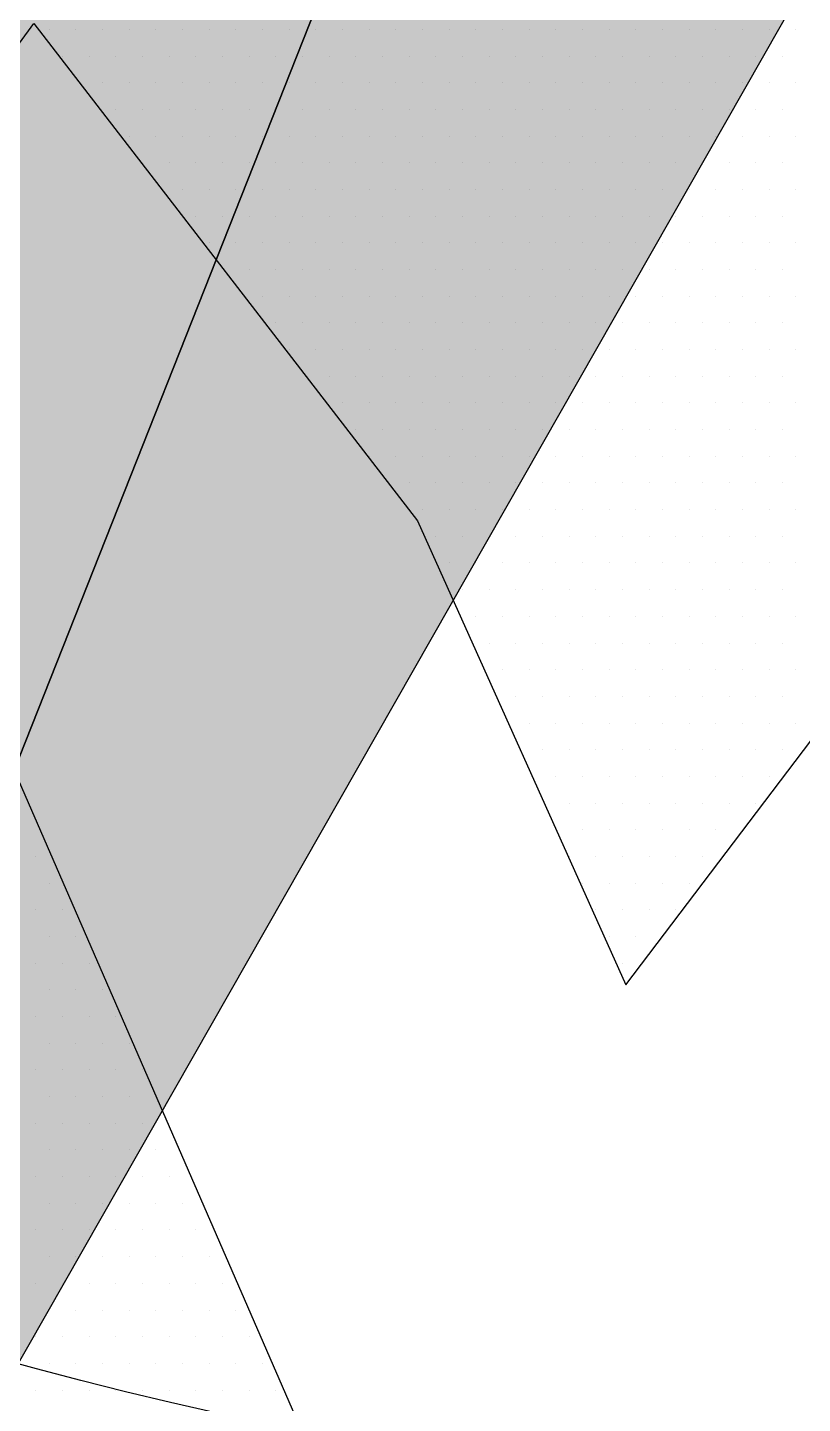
# Model space of a CAD drawing. Header units: metres. Extents: x 9606 to 9900, y 4805 to 4952.
# Drawn here: x 9831.876 to 9832.196, y 4844.726 to 4845.294 of the extents above; entities that cross this region are included whole.
import ezdxf

# ---------------------------------------------------------------- set-up
doc = ezdxf.new("R2010")
doc.units = ezdxf.units.M
doc.header["$LTSCALE"] = 2
doc.linetypes.add('CACHEX2', pattern=[0.75, 0.5, -0.25])
for name, color, linetype in [('CARTOUCHE', 7, 'Continuous'), ('LOGO', 4, 'Continuous'), ('rosace', 7, 'Continuous')]:
    doc.layers.add(name, color=color, linetype=linetype)

# ---------------------------------------------------------------- blocks, each defined once
blk = doc.blocks.new('A$C715108E3')
at = {"layer": 'LOGO', "color": 131}
for p, q in [((-11.801, -18.9276), (-11.801, -18.9276)), ((-11.7628, -18.9276), (-11.7628, -18.9276)), ((-11.6713, -18.9276), (-11.6713, -18.9276)), ((-11.5795, -18.9276), (-11.5795, -18.9276)), ((-11.4877, -18.9276), (-11.4877, -18.9276)), ((-11.3966, -18.9276), (-11.3966, -18.9276)), ((-11.3046, -18.9276), (-11.3046, -18.9276)), ((-11.2126, -18.9276), (-11.2126, -18.9276)), ((-11.1213, -18.9276), (-11.1213, -18.9276)), ((-11.0293, -18.9276), (-11.0293, -18.9276)), ((-10.9374, -18.9276), (-10.9374, -18.9276)), ((-10.846, -18.9276), (-10.846, -18.9276)), ((-10.754, -18.9276), (-10.754, -18.9276)), ((-10.6619, -18.9276), (-10.6619, -18.9276)), ((-10.5703, -18.9276), (-10.5703, -18.9276)), ((-10.479, -18.9276), (-10.479, -18.9276)), ((-10.3868, -18.9276), (-10.3868, -18.9276)), ((-10.295, -18.9276), (-10.295, -18.9276)), ((-10.2037, -18.9276), (-10.2037, -18.9276)), ((-10.1117, -18.9276), (-10.1117, -18.9276)), ((-10.0199, -18.9276), (-10.0199, -18.9276)), ((-9.9286, -18.9276), (-9.9286, -18.9276)), ((-9.8369, -18.9276), (-9.8369, -18.9276)), ((-9.7449, -18.9276), (-9.7449, -18.9276)), ((-9.6537, -18.9276), (-9.6537, -18.9276)), ((-9.5616, -18.9276), (-9.5616, -18.9276)), ((-9.4696, -18.9276), (-9.4696, -18.9276)), ((-9.3778, -18.9276), (-9.3778, -18.9276)), ((-9.2863, -18.9276), (-9.2863, -18.9276)), ((-9.1945, -18.9276), (-9.1945, -18.9276)), ((-11.7296, -19.0189), (-11.7296, -19.0189)), ((-11.7174, -19.0189), (-11.7174, -19.0189)), ((-11.6252, -19.0189), (-11.6252, -19.0189)), ((-11.5338, -19.0189), (-11.5338, -19.0189)), ((-11.442, -19.0189), (-11.442, -19.0189)), ((-11.3501, -19.0189), (-11.3501, -19.0189)), ((-11.2587, -19.0189), (-11.2587, -19.0189)), ((-11.1668, -19.0189), (-11.1668, -19.0189)), ((-11.0748, -19.0189), (-11.0748, -19.0189)), ((-10.9835, -19.0189), (-10.9835, -19.0189)), ((-10.8917, -19.0189), (-10.8917, -19.0189)), ((-10.7995, -19.0189), (-10.7995, -19.0189)), ((-10.7084, -19.0189), (-10.7084, -19.0189)), ((-10.6166, -19.0189), (-10.6166, -19.0189)), ((-10.5248, -19.0189), (-10.5248, -19.0189)), ((-10.4327, -19.0189), (-10.4327, -19.0189)), ((-10.3415, -19.0189), (-10.3415, -19.0189)), ((-10.2496, -19.0189), (-10.2496, -19.0189)), ((-10.1578, -19.0189), (-10.1578, -19.0189)), ((-10.0662, -19.0189), (-10.0662, -19.0189)), ((-9.9741, -19.0189), (-9.9741, -19.0189)), ((-9.8823, -19.0189), (-9.8823, -19.0189)), ((-9.7912, -19.0189), (-9.7912, -19.0189)), ((-9.699, -19.0189), (-9.699, -19.0189)), ((-9.6072, -19.0189), (-9.6072, -19.0189)), ((-9.5159, -19.0189), (-9.5159, -19.0189)), ((-9.4239, -19.0189), (-9.4239, -19.0189)), ((-9.3321, -19.0189), (-9.3321, -19.0189)), ((-9.2402, -19.0189), (-9.2402, -19.0189)), ((-11.659, -19.1101), (-11.659, -19.1101)), ((-11.5795, -19.1101), (-11.5795, -19.1101)), ((-11.4877, -19.1101), (-11.4877, -19.1101)), ((-11.3966, -19.1101), (-11.3966, -19.1101)), ((-11.3046, -19.1101), (-11.3046, -19.1101)), ((-11.2126, -19.1101), (-11.2126, -19.1101)), ((-11.1213, -19.1101), (-11.1213, -19.1101)), ((-11.0293, -19.1101), (-11.0293, -19.1101)), ((-10.9374, -19.1101), (-10.9374, -19.1101)), ((-10.846, -19.1101), (-10.846, -19.1101)), ((-10.754, -19.1101), (-10.754, -19.1101)), ((-10.6619, -19.1101), (-10.6619, -19.1101)), ((-10.5703, -19.1101), (-10.5703, -19.1101)), ((-10.479, -19.1101), (-10.479, -19.1101)), ((-10.3868, -19.1101), (-10.3868, -19.1101)), ((-10.295, -19.1101), (-10.295, -19.1101)), ((-10.2037, -19.1101), (-10.2037, -19.1101)), ((-10.1117, -19.1101), (-10.1117, -19.1101)), ((-10.0199, -19.1101), (-10.0199, -19.1101)), ((-9.9286, -19.1101), (-9.9286, -19.1101)), ((-9.8369, -19.1101), (-9.8369, -19.1101)), ((-9.7449, -19.1101), (-9.7449, -19.1101)), ((-9.6537, -19.1101), (-9.6537, -19.1101)), ((-9.5616, -19.1101), (-9.5616, -19.1101)), ((-9.4696, -19.1101), (-9.4696, -19.1101)), ((-9.3778, -19.1101), (-9.3778, -19.1101)), ((-9.2863, -19.1101), (-9.2863, -19.1101)), ((-9.1945, -19.1101), (-9.1945, -19.1101)), ((-11.5885, -19.2027), (-11.5885, -19.2027)), ((-11.5338, -19.2027), (-11.5338, -19.2027)), ((-11.442, -19.2027), (-11.442, -19.2027)), ((-11.3501, -19.2027), (-11.3501, -19.2027)), ((-11.2587, -19.2027), (-11.2587, -19.2027)), ((-11.1668, -19.2027), (-11.1668, -19.2027)), ((-11.0748, -19.2027), (-11.0748, -19.2027)), ((-10.9835, -19.2027), (-10.9835, -19.2027)), ((-10.8917, -19.2027), (-10.8917, -19.2027)), ((-10.7995, -19.2027), (-10.7995, -19.2027)), ((-10.7084, -19.2027), (-10.7084, -19.2027)), ((-10.6166, -19.2027), (-10.6166, -19.2027)), ((-10.5248, -19.2027), (-10.5248, -19.2027)), ((-10.4327, -19.2027), (-10.4327, -19.2027)), ((-10.3415, -19.2027), (-10.3415, -19.2027)), ((-10.2496, -19.2027), (-10.2496, -19.2027)), ((-10.1578, -19.2027), (-10.1578, -19.2027)), ((-10.0662, -19.2027), (-10.0662, -19.2027)), ((-9.9741, -19.2027), (-9.9741, -19.2027)), ((-9.8823, -19.2027), (-9.8823, -19.2027)), ((-9.7912, -19.2027), (-9.7912, -19.2027)), ((-9.699, -19.2027), (-9.699, -19.2027)), ((-9.6072, -19.2027), (-9.6072, -19.2027)), ((-9.5159, -19.2027), (-9.5159, -19.2027)), ((-9.4239, -19.2027), (-9.4239, -19.2027)), ((-9.3321, -19.2027), (-9.3321, -19.2027)), ((-9.2402, -19.2027), (-9.2402, -19.2027)), ((-11.5177, -19.294), (-11.5177, -19.294)), ((-11.4877, -19.294), (-11.4877, -19.294)), ((-11.3966, -19.294), (-11.3966, -19.294)), ((-11.3046, -19.294), (-11.3046, -19.294)), ((-11.2126, -19.294), (-11.2126, -19.294)), ((-11.1213, -19.294), (-11.1213, -19.294)), ((-11.0293, -19.294), (-11.0293, -19.294)), ((-10.9374, -19.294), (-10.9374, -19.294)), ((-10.846, -19.294), (-10.846, -19.294)), ((-10.754, -19.294), (-10.754, -19.294)), ((-10.6619, -19.294), (-10.6619, -19.294)), ((-10.5703, -19.294), (-10.5703, -19.294)), ((-10.479, -19.294), (-10.479, -19.294)), ((-10.3868, -19.294), (-10.3868, -19.294)), ((-10.295, -19.294), (-10.295, -19.294)), ((-10.2037, -19.294), (-10.2037, -19.294)), ((-10.1117, -19.294), (-10.1117, -19.294)), ((-10.0199, -19.294), (-10.0199, -19.294)), ((-9.9286, -19.294), (-9.9286, -19.294)), ((-9.8369, -19.294), (-9.8369, -19.294)), ((-9.7449, -19.294), (-9.7449, -19.294)), ((-9.6537, -19.294), (-9.6537, -19.294)), ((-9.5616, -19.294), (-9.5616, -19.294)), ((-9.4696, -19.294), (-9.4696, -19.294)), ((-9.3778, -19.294), (-9.3778, -19.294)), ((-9.2863, -19.294), (-9.2863, -19.294)), ((-9.1945, -19.294), (-9.1945, -19.294)), ((-11.4464, -19.3855), (-11.4464, -19.3855)), ((-11.442, -19.3855), (-11.442, -19.3855)), ((-11.3501, -19.3855), (-11.3501, -19.3855)), ((-11.2587, -19.3855), (-11.2587, -19.3855)), ((-11.1668, -19.3855), (-11.1668, -19.3855)), ((-11.0748, -19.3855), (-11.0748, -19.3855)), ((-10.9835, -19.3855), (-10.9835, -19.3855)), ((-10.8917, -19.3855), (-10.8917, -19.3855)), ((-10.7995, -19.3855), (-10.7995, -19.3855)), ((-10.7084, -19.3855), (-10.7084, -19.3855)), ((-10.6166, -19.3855), (-10.6166, -19.3855)), ((-10.5248, -19.3855), (-10.5248, -19.3855)), ((-10.4327, -19.3855), (-10.4327, -19.3855)), ((-10.3415, -19.3855), (-10.3415, -19.3855)), ((-10.2496, -19.3855), (-10.2496, -19.3855)), ((-10.1578, -19.3855), (-10.1578, -19.3855)), ((-10.0662, -19.3855), (-10.0662, -19.3855)), ((-9.9741, -19.3855), (-9.9741, -19.3855)), ((-9.8823, -19.3855), (-9.8823, -19.3855)), ((-9.7912, -19.3855), (-9.7912, -19.3855)), ((-9.699, -19.3855), (-9.699, -19.3855)), ((-9.6072, -19.3855), (-9.6072, -19.3855)), ((-9.5159, -19.3855), (-9.5159, -19.3855)), ((-9.4239, -19.3855), (-9.4239, -19.3855)), ((-9.3321, -19.3855), (-9.3321, -19.3855)), ((-9.2402, -19.3855), (-9.2402, -19.3855)), ((-11.3758, -19.4779), (-11.3758, -19.4779)), ((-11.3046, -19.4779), (-11.3046, -19.4779)), ((-11.2126, -19.4779), (-11.2126, -19.4779)), ((-11.1213, -19.4779), (-11.1213, -19.4779)), ((-11.0293, -19.4779), (-11.0293, -19.4779)), ((-10.9374, -19.4779), (-10.9374, -19.4779)), ((-10.846, -19.4779), (-10.846, -19.4779)), ((-10.754, -19.4779), (-10.754, -19.4779)), ((-10.6619, -19.4779), (-10.6619, -19.4779)), ((-10.5703, -19.4779), (-10.5703, -19.4779)), ((-10.479, -19.4779), (-10.479, -19.4779)), ((-10.3868, -19.4779), (-10.3868, -19.4779)), ((-10.295, -19.4779), (-10.295, -19.4779)), ((-10.2037, -19.4779), (-10.2037, -19.4779)), ((-10.1117, -19.4779), (-10.1117, -19.4779)), ((-10.0199, -19.4779), (-10.0199, -19.4779)), ((-9.9286, -19.4779), (-9.9286, -19.4779)), ((-9.8369, -19.4779), (-9.8369, -19.4779)), ((-9.7449, -19.4779), (-9.7449, -19.4779)), ((-9.6537, -19.4779), (-9.6537, -19.4779)), ((-9.5616, -19.4779), (-9.5616, -19.4779)), ((-9.4696, -19.4779), (-9.4696, -19.4779)), ((-9.3778, -19.4779), (-9.3778, -19.4779)), ((-9.2863, -19.4779), (-9.2863, -19.4779)), ((-9.1945, -19.4779), (-9.1945, -19.4779)), ((-11.305, -19.5693), (-11.305, -19.5693)), ((-11.2587, -19.5693), (-11.2587, -19.5693)), ((-11.1668, -19.5693), (-11.1668, -19.5693)), ((-11.0748, -19.5693), (-11.0748, -19.5693)), ((-10.9835, -19.5693), (-10.9835, -19.5693)), ((-10.8917, -19.5693), (-10.8917, -19.5693)), ((-10.7995, -19.5693), (-10.7995, -19.5693)), ((-10.7084, -19.5693), (-10.7084, -19.5693)), ((-10.6166, -19.5693), (-10.6166, -19.5693)), ((-10.5248, -19.5693), (-10.5248, -19.5693)), ((-10.4327, -19.5693), (-10.4327, -19.5693)), ((-10.3415, -19.5693), (-10.3415, -19.5693)), ((-10.2496, -19.5693), (-10.2496, -19.5693)), ((-10.1578, -19.5693), (-10.1578, -19.5693)), ((-10.0662, -19.5693), (-10.0662, -19.5693)), ((-9.9741, -19.5693), (-9.9741, -19.5693)), ((-9.8823, -19.5693), (-9.8823, -19.5693)), ((-9.7912, -19.5693), (-9.7912, -19.5693)), ((-9.699, -19.5693), (-9.699, -19.5693)), ((-9.6072, -19.5693), (-9.6072, -19.5693)), ((-9.5159, -19.5693), (-9.5159, -19.5693)), ((-9.4239, -19.5693), (-9.4239, -19.5693)), ((-9.3321, -19.5693), (-9.3321, -19.5693)), ((-9.2402, -19.5693), (-9.2402, -19.5693)), ((-11.2337, -19.6606), (-11.2337, -19.6606)), ((-11.2126, -19.6606), (-11.2126, -19.6606)), ((-11.1213, -19.6606), (-11.1213, -19.6606)), ((-11.0293, -19.6606), (-11.0293, -19.6606)), ((-10.9374, -19.6606), (-10.9374, -19.6606)), ((-10.846, -19.6606), (-10.846, -19.6606)), ((-10.754, -19.6606), (-10.754, -19.6606)), ((-10.6619, -19.6606), (-10.6619, -19.6606)), ((-10.5703, -19.6606), (-10.5703, -19.6606)), ((-10.479, -19.6606), (-10.479, -19.6606)), ((-10.3868, -19.6606), (-10.3868, -19.6606)), ((-10.295, -19.6606), (-10.295, -19.6606)), ((-10.2037, -19.6606), (-10.2037, -19.6606)), ((-10.1117, -19.6606), (-10.1117, -19.6606)), ((-10.0199, -19.6606), (-10.0199, -19.6606)), ((-9.9286, -19.6606), (-9.9286, -19.6606)), ((-9.8369, -19.6606), (-9.8369, -19.6606)), ((-9.7449, -19.6606), (-9.7449, -19.6606)), ((-9.6537, -19.6606), (-9.6537, -19.6606)), ((-9.5616, -19.6606), (-9.5616, -19.6606)), ((-9.4696, -19.6606), (-9.4696, -19.6606)), ((-9.3778, -19.6606), (-9.3778, -19.6606)), ((-9.2863, -19.6606), (-9.2863, -19.6606)), ((-9.1945, -19.6606), (-9.1945, -19.6606)), ((-11.1629, -19.753), (-11.1629, -19.753)), ((-11.0748, -19.753), (-11.0748, -19.753)), ((-10.9835, -19.753), (-10.9835, -19.753)), ((-10.8917, -19.753), (-10.8917, -19.753)), ((-10.7995, -19.753), (-10.7995, -19.753)), ((-10.7084, -19.753), (-10.7084, -19.753)), ((-10.6166, -19.753), (-10.6166, -19.753)), ((-10.5248, -19.753), (-10.5248, -19.753)), ((-10.4327, -19.753), (-10.4327, -19.753)), ((-10.3415, -19.753), (-10.3415, -19.753)), ((-10.2496, -19.753), (-10.2496, -19.753)), ((-10.1578, -19.753), (-10.1578, -19.753)), ((-10.0662, -19.753), (-10.0662, -19.753)), ((-9.9741, -19.753), (-9.9741, -19.753)), ((-9.8823, -19.753), (-9.8823, -19.753)), ((-9.7912, -19.753), (-9.7912, -19.753)), ((-9.699, -19.753), (-9.699, -19.753)), ((-9.6072, -19.753), (-9.6072, -19.753)), ((-9.5159, -19.753), (-9.5159, -19.753)), ((-9.4239, -19.753), (-9.4239, -19.753)), ((-9.3321, -19.753), (-9.3321, -19.753)), ((-9.2402, -19.753), (-9.2402, -19.753)), ((-11.0922, -19.8444), (-11.0922, -19.8444)), ((-11.0293, -19.8444), (-11.0293, -19.8444)), ((-10.9374, -19.8444), (-10.9374, -19.8444)), ((-10.846, -19.8444), (-10.846, -19.8444)), ((-10.754, -19.8444), (-10.754, -19.8444)), ((-10.6619, -19.8444), (-10.6619, -19.8444)), ((-10.5703, -19.8444), (-10.5703, -19.8444)), ((-10.479, -19.8444), (-10.479, -19.8444)), ((-10.3868, -19.8444), (-10.3868, -19.8444)), ((-10.295, -19.8444), (-10.295, -19.8444)), ((-10.2037, -19.8444), (-10.2037, -19.8444)), ((-10.1117, -19.8444), (-10.1117, -19.8444)), ((-10.0199, -19.8444), (-10.0199, -19.8444)), ((-9.9286, -19.8444), (-9.9286, -19.8444)), ((-9.8369, -19.8444), (-9.8369, -19.8444)), ((-9.7449, -19.8444), (-9.7449, -19.8444)), ((-9.6537, -19.8444), (-9.6537, -19.8444)), ((-9.5616, -19.8444), (-9.5616, -19.8444)), ((-9.4696, -19.8444), (-9.4696, -19.8444)), ((-9.3778, -19.8444), (-9.3778, -19.8444)), ((-9.2863, -19.8444), (-9.2863, -19.8444)), ((-9.1945, -19.8444), (-9.1945, -19.8444)), ((-11.021, -19.9357), (-11.021, -19.9357)), ((-10.9835, -19.9357), (-10.9835, -19.9357)), ((-10.8917, -19.9357), (-10.8917, -19.9357)), ((-10.7995, -19.9357), (-10.7995, -19.9357)), ((-10.7084, -19.9357), (-10.7084, -19.9357)), ((-10.6166, -19.9357), (-10.6166, -19.9357)), ((-10.5248, -19.9357), (-10.5248, -19.9357)), ((-10.4327, -19.9357), (-10.4327, -19.9357)), ((-10.3415, -19.9357), (-10.3415, -19.9357)), ((-10.2496, -19.9357), (-10.2496, -19.9357)), ((-10.1578, -19.9357), (-10.1578, -19.9357)), ((-10.0662, -19.9357), (-10.0662, -19.9357)), ((-9.9741, -19.9357), (-9.9741, -19.9357)), ((-9.8823, -19.9357), (-9.8823, -19.9357)), ((-9.7912, -19.9357), (-9.7912, -19.9357)), ((-9.699, -19.9357), (-9.699, -19.9357)), ((-9.6072, -19.9357), (-9.6072, -19.9357)), ((-9.5159, -19.9357), (-9.5159, -19.9357)), ((-9.4239, -19.9357), (-9.4239, -19.9357)), ((-9.3321, -19.9357), (-9.3321, -19.9357)), ((-9.2402, -19.9357), (-9.2402, -19.9357)), ((-10.9502, -20.0281), (-10.9502, -20.0281)), ((-10.9374, -20.0281), (-10.9374, -20.0281)), ((-10.846, -20.0281), (-10.846, -20.0281)), ((-10.754, -20.0281), (-10.754, -20.0281)), ((-10.6619, -20.0281), (-10.6619, -20.0281)), ((-10.5703, -20.0281), (-10.5703, -20.0281)), ((-10.479, -20.0281), (-10.479, -20.0281)), ((-10.3868, -20.0281), (-10.3868, -20.0281)), ((-10.295, -20.0281), (-10.295, -20.0281)), ((-10.2037, -20.0281), (-10.2037, -20.0281)), ((-10.1117, -20.0281), (-10.1117, -20.0281)), ((-10.0199, -20.0281), (-10.0199, -20.0281)), ((-9.9286, -20.0281), (-9.9286, -20.0281)), ((-9.8369, -20.0281), (-9.8369, -20.0281)), ((-9.7449, -20.0281), (-9.7449, -20.0281)), ((-9.6537, -20.0281), (-9.6537, -20.0281)), ((-9.5616, -20.0281), (-9.5616, -20.0281)), ((-9.4696, -20.0281), (-9.4696, -20.0281)), ((-9.3778, -20.0281), (-9.3778, -20.0281)), ((-9.2863, -20.0281), (-9.2863, -20.0281)), ((-9.1945, -20.0281), (-9.1945, -20.0281)), ((-10.8797, -20.1196), (-10.8797, -20.1196)), ((-10.7995, -20.1196), (-10.7995, -20.1196)), ((-10.7084, -20.1196), (-10.7084, -20.1196)), ((-10.6166, -20.1196), (-10.6166, -20.1196)), ((-10.5248, -20.1196), (-10.5248, -20.1196)), ((-10.4327, -20.1196), (-10.4327, -20.1196)), ((-10.3415, -20.1196), (-10.3415, -20.1196)), ((-10.2496, -20.1196), (-10.2496, -20.1196)), ((-10.1578, -20.1196), (-10.1578, -20.1196)), ((-10.0662, -20.1196), (-10.0662, -20.1196)), ((-9.9741, -20.1196), (-9.9741, -20.1196)), ((-9.8823, -20.1196), (-9.8823, -20.1196)), ((-9.7912, -20.1196), (-9.7912, -20.1196)), ((-9.699, -20.1196), (-9.699, -20.1196)), ((-9.6072, -20.1196), (-9.6072, -20.1196)), ((-9.5159, -20.1196), (-9.5159, -20.1196)), ((-9.4239, -20.1196), (-9.4239, -20.1196)), ((-9.3321, -20.1196), (-9.3321, -20.1196)), ((-9.2402, -20.1196), (-9.2402, -20.1196)), ((-10.8091, -20.211), (-10.8091, -20.211)), ((-10.754, -20.211), (-10.754, -20.211)), ((-10.6619, -20.211), (-10.6619, -20.211)), ((-10.5703, -20.211), (-10.5703, -20.211)), ((-10.479, -20.211), (-10.479, -20.211)), ((-10.3868, -20.211), (-10.3868, -20.211)), ((-10.295, -20.211), (-10.295, -20.211)), ((-10.2037, -20.211), (-10.2037, -20.211)), ((-10.1117, -20.211), (-10.1117, -20.211)), ((-10.0199, -20.211), (-10.0199, -20.211)), ((-9.9286, -20.211), (-9.9286, -20.211)), ((-9.8369, -20.211), (-9.8369, -20.211)), ((-9.7449, -20.211), (-9.7449, -20.211)), ((-9.6537, -20.211), (-9.6537, -20.211)), ((-9.5616, -20.211), (-9.5616, -20.211)), ((-9.4696, -20.211), (-9.4696, -20.211)), ((-9.3778, -20.211), (-9.3778, -20.211)), ((-9.2863, -20.211), (-9.2863, -20.211)), ((-9.1945, -20.211), (-9.1945, -20.211)), ((-10.7378, -20.3034), (-10.7378, -20.3034)), ((-10.7084, -20.3034), (-10.7084, -20.3034)), ((-10.6166, -20.3034), (-10.6166, -20.3034)), ((-10.5248, -20.3034), (-10.5248, -20.3034)), ((-10.4327, -20.3034), (-10.4327, -20.3034)), ((-10.3415, -20.3034), (-10.3415, -20.3034)), ((-10.2496, -20.3034), (-10.2496, -20.3034)), ((-10.1578, -20.3034), (-10.1578, -20.3034)), ((-10.0662, -20.3034), (-10.0662, -20.3034)), ((-9.9741, -20.3034), (-9.9741, -20.3034)), ((-9.8823, -20.3034), (-9.8823, -20.3034)), ((-9.7912, -20.3034), (-9.7912, -20.3034)), ((-9.699, -20.3034), (-9.699, -20.3034)), ((-9.6072, -20.3034), (-9.6072, -20.3034)), ((-9.5159, -20.3034), (-9.5159, -20.3034)), ((-9.4239, -20.3034), (-9.4239, -20.3034)), ((-9.3321, -20.3034), (-9.3321, -20.3034)), ((-9.2402, -20.3034), (-9.2402, -20.3034)), ((-10.667, -20.3947), (-10.667, -20.3947)), ((-10.6619, -20.3947), (-10.6619, -20.3947)), ((-10.5703, -20.3947), (-10.5703, -20.3947)), ((-10.479, -20.3947), (-10.479, -20.3947)), ((-10.3868, -20.3947), (-10.3868, -20.3947)), ((-10.295, -20.3947), (-10.295, -20.3947)), ((-10.2037, -20.3947), (-10.2037, -20.3947)), ((-10.1117, -20.3947), (-10.1117, -20.3947)), ((-10.0199, -20.3947), (-10.0199, -20.3947)), ((-9.9286, -20.3947), (-9.9286, -20.3947)), ((-9.8369, -20.3947), (-9.8369, -20.3947)), ((-9.7449, -20.3947), (-9.7449, -20.3947)), ((-9.6537, -20.3947), (-9.6537, -20.3947)), ((-9.5616, -20.3947), (-9.5616, -20.3947)), ((-9.4696, -20.3947), (-9.4696, -20.3947)), ((-9.3778, -20.3947), (-9.3778, -20.3947)), ((-9.2863, -20.3947), (-9.2863, -20.3947)), ((-9.1945, -20.3947), (-9.1945, -20.3947)), ((-10.5963, -20.4859), (-10.5963, -20.4859)), ((-10.5248, -20.4859), (-10.5248, -20.4859)), ((-10.4327, -20.4859), (-10.4327, -20.4859)), ((-10.3415, -20.4859), (-10.3415, -20.4859)), ((-10.2496, -20.4859), (-10.2496, -20.4859)), ((-10.1578, -20.4859), (-10.1578, -20.4859)), ((-10.0662, -20.4859), (-10.0662, -20.4859)), ((-9.9741, -20.4859), (-9.9741, -20.4859)), ((-9.8823, -20.4859), (-9.8823, -20.4859)), ((-9.7912, -20.4859), (-9.7912, -20.4859)), ((-9.699, -20.4859), (-9.699, -20.4859)), ((-9.6072, -20.4859), (-9.6072, -20.4859)), ((-9.5159, -20.4859), (-9.5159, -20.4859)), ((-9.4239, -20.4859), (-9.4239, -20.4859)), ((-9.3321, -20.4859), (-9.3321, -20.4859)), ((-9.2402, -20.4859), (-9.2402, -20.4859)), ((-10.5251, -20.5785), (-10.5251, -20.5785)), ((-10.479, -20.5785), (-10.479, -20.5785)), ((-10.3868, -20.5785), (-10.3868, -20.5785)), ((-10.295, -20.5785), (-10.295, -20.5785)), ((-10.2037, -20.5785), (-10.2037, -20.5785)), ((-10.1117, -20.5785), (-10.1117, -20.5785)), ((-10.0199, -20.5785), (-10.0199, -20.5785)), ((-9.9286, -20.5785), (-9.9286, -20.5785)), ((-9.8369, -20.5785), (-9.8369, -20.5785)), ((-9.7449, -20.5785), (-9.7449, -20.5785)), ((-9.6537, -20.5785), (-9.6537, -20.5785)), ((-9.5616, -20.5785), (-9.5616, -20.5785)), ((-9.4696, -20.5785), (-9.4696, -20.5785)), ((-9.3778, -20.5785), (-9.3778, -20.5785)), ((-9.2863, -20.5785), (-9.2863, -20.5785)), ((-9.1945, -20.5785), (-9.1945, -20.5785)), ((-10.4719, -20.6698), (-10.4719, -20.6698)), ((-10.4327, -20.6698), (-10.4327, -20.6698)), ((-10.3415, -20.6698), (-10.3415, -20.6698)), ((-10.2496, -20.6698), (-10.2496, -20.6698)), ((-10.1578, -20.6698), (-10.1578, -20.6698)), ((-10.0662, -20.6698), (-10.0662, -20.6698)), ((-9.9741, -20.6698), (-9.9741, -20.6698)), ((-9.8823, -20.6698), (-9.8823, -20.6698)), ((-9.7912, -20.6698), (-9.7912, -20.6698)), ((-9.699, -20.6698), (-9.699, -20.6698)), ((-9.6072, -20.6698), (-9.6072, -20.6698)), ((-9.5159, -20.6698), (-9.5159, -20.6698)), ((-9.4239, -20.6698), (-9.4239, -20.6698)), ((-9.3321, -20.6698), (-9.3321, -20.6698)), ((-9.2402, -20.6698), (-9.2402, -20.6698)), ((-10.4303, -20.7613), (-10.4303, -20.7613)), ((-10.3868, -20.7613), (-10.3868, -20.7613)), ((-10.295, -20.7613), (-10.295, -20.7613)), ((-10.2037, -20.7613), (-10.2037, -20.7613)), ((-10.1117, -20.7613), (-10.1117, -20.7613)), ((-10.0199, -20.7613), (-10.0199, -20.7613)), ((-9.9286, -20.7613), (-9.9286, -20.7613)), ((-9.8369, -20.7613), (-9.8369, -20.7613)), ((-9.7449, -20.7613), (-9.7449, -20.7613)), ((-9.6537, -20.7613), (-9.6537, -20.7613)), ((-9.5616, -20.7613), (-9.5616, -20.7613)), ((-9.4696, -20.7613), (-9.4696, -20.7613)), ((-9.3778, -20.7613), (-9.3778, -20.7613)), ((-9.2863, -20.7613), (-9.2863, -20.7613)), ((-9.1945, -20.7613), (-9.1945, -20.7613)), ((-10.3891, -20.8538), (-10.3891, -20.8538)), ((-10.3415, -20.8538), (-10.3415, -20.8538)), ((-10.2496, -20.8538), (-10.2496, -20.8538)), ((-10.1578, -20.8538), (-10.1578, -20.8538)), ((-10.0662, -20.8538), (-10.0662, -20.8538)), ((-9.9741, -20.8538), (-9.9741, -20.8538)), ((-9.8823, -20.8538), (-9.8823, -20.8538)), ((-9.7912, -20.8538), (-9.7912, -20.8538)), ((-9.699, -20.8538), (-9.699, -20.8538)), ((-9.6072, -20.8538), (-9.6072, -20.8538)), ((-9.5159, -20.8538), (-9.5159, -20.8538)), ((-9.4239, -20.8538), (-9.4239, -20.8538)), ((-9.3321, -20.8538), (-9.3321, -20.8538)), ((-9.2402, -20.8538), (-9.2402, -20.8538)), ((-10.3486, -20.9451), (-10.3486, -20.9451)), ((-10.295, -20.9451), (-10.295, -20.9451)), ((-10.2037, -20.9451), (-10.2037, -20.9451)), ((-10.1117, -20.9451), (-10.1117, -20.9451)), ((-10.0199, -20.9451), (-10.0199, -20.9451)), ((-9.9286, -20.9451), (-9.9286, -20.9451)), ((-9.8369, -20.9451), (-9.8369, -20.9451)), ((-9.7449, -20.9451), (-9.7449, -20.9451)), ((-9.6537, -20.9451), (-9.6537, -20.9451)), ((-9.5616, -20.9451), (-9.5616, -20.9451)), ((-9.4696, -20.9451), (-9.4696, -20.9451)), ((-9.3778, -20.9451), (-9.3778, -20.9451)), ((-9.2863, -20.9451), (-9.2863, -20.9451)), ((-9.1945, -20.9451), (-9.1945, -20.9451)), ((-10.307, -21.0375), (-10.307, -21.0375)), ((-10.2496, -21.0375), (-10.2496, -21.0375)), ((-10.1578, -21.0375), (-10.1578, -21.0375)), ((-10.0662, -21.0375), (-10.0662, -21.0375)), ((-9.9741, -21.0375), (-9.9741, -21.0375)), ((-9.8823, -21.0375), (-9.8823, -21.0375)), ((-9.7912, -21.0375), (-9.7912, -21.0375)), ((-9.699, -21.0375), (-9.699, -21.0375)), ((-9.6072, -21.0375), (-9.6072, -21.0375)), ((-9.5159, -21.0375), (-9.5159, -21.0375)), ((-9.4239, -21.0375), (-9.4239, -21.0375)), ((-9.3321, -21.0375), (-9.3321, -21.0375)), ((-9.2402, -21.0375), (-9.2402, -21.0375)), ((-10.2657, -21.1288), (-10.2657, -21.1288)), ((-10.2037, -21.1288), (-10.2037, -21.1288)), ((-10.1117, -21.1288), (-10.1117, -21.1288)), ((-10.0199, -21.1288), (-10.0199, -21.1288)), ((-9.9286, -21.1288), (-9.9286, -21.1288)), ((-9.8369, -21.1288), (-9.8369, -21.1288)), ((-9.7449, -21.1288), (-9.7449, -21.1288)), ((-9.6537, -21.1288), (-9.6537, -21.1288)), ((-9.5616, -21.1288), (-9.5616, -21.1288)), ((-9.4696, -21.1288), (-9.4696, -21.1288)), ((-9.3778, -21.1288), (-9.3778, -21.1288)), ((-9.2863, -21.1288), (-9.2863, -21.1288)), ((-9.1945, -21.1288), (-9.1945, -21.1288)), ((-10.2245, -21.2202), (-10.2245, -21.2202)), ((-10.1578, -21.2202), (-10.1578, -21.2202)), ((-10.0662, -21.2202), (-10.0662, -21.2202)), ((-9.9741, -21.2202), (-9.9741, -21.2202)), ((-9.8823, -21.2202), (-9.8823, -21.2202)), ((-9.7912, -21.2202), (-9.7912, -21.2202)), ((-9.699, -21.2202), (-9.699, -21.2202)), ((-9.6072, -21.2202), (-9.6072, -21.2202)), ((-9.5159, -21.2202), (-9.5159, -21.2202)), ((-9.4239, -21.2202), (-9.4239, -21.2202)), ((-9.3321, -21.2202), (-9.3321, -21.2202)), ((-9.2402, -21.2202), (-9.2402, -21.2202)), ((-10.1837, -21.3126), (-10.1837, -21.3126)), ((-10.1117, -21.3126), (-10.1117, -21.3126)), ((-10.0199, -21.3126), (-10.0199, -21.3126)), ((-9.9286, -21.3126), (-9.9286, -21.3126)), ((-9.8369, -21.3126), (-9.8369, -21.3126)), ((-9.7449, -21.3126), (-9.7449, -21.3126)), ((-9.6537, -21.3126), (-9.6537, -21.3126)), ((-9.5616, -21.3126), (-9.5616, -21.3126)), ((-9.4696, -21.3126), (-9.4696, -21.3126)), ((-9.3778, -21.3126), (-9.3778, -21.3126)), ((-9.2863, -21.3126), (-9.2863, -21.3126)), ((-9.1945, -21.3126), (-9.1945, -21.3126)), ((-10.1424, -21.4039), (-10.1424, -21.4039)), ((-10.0662, -21.4039), (-10.0662, -21.4039)), ((-9.9741, -21.4039), (-9.9741, -21.4039)), ((-9.8823, -21.4039), (-9.8823, -21.4039)), ((-9.7912, -21.4039), (-9.7912, -21.4039)), ((-9.699, -21.4039), (-9.699, -21.4039)), ((-9.6072, -21.4039), (-9.6072, -21.4039)), ((-9.5159, -21.4039), (-9.5159, -21.4039)), ((-9.4239, -21.4039), (-9.4239, -21.4039)), ((-9.3321, -21.4039), (-9.3321, -21.4039)), ((-9.2402, -21.4039), (-9.2402, -21.4039)), ((-10.1012, -21.4954), (-10.1012, -21.4954)), ((-10.0199, -21.4954), (-10.0199, -21.4954)), ((-9.9286, -21.4954), (-9.9286, -21.4954)), ((-9.8369, -21.4954), (-9.8369, -21.4954)), ((-9.7449, -21.4954), (-9.7449, -21.4954)), ((-9.6537, -21.4954), (-9.6537, -21.4954)), ((-9.5616, -21.4954), (-9.5616, -21.4954)), ((-9.4696, -21.4954), (-9.4696, -21.4954)), ((-9.3778, -21.4954), (-9.3778, -21.4954)), ((-9.2863, -21.4954), (-9.2863, -21.4954)), ((-10.0596, -21.5878), (-10.0596, -21.5878)), ((-9.9741, -21.5878), (-9.9741, -21.5878)), ((-9.8823, -21.5878), (-9.8823, -21.5878)), ((-9.7912, -21.5878), (-9.7912, -21.5878)), ((-9.699, -21.5878), (-9.699, -21.5878)), ((-9.6072, -21.5878), (-9.6072, -21.5878)), ((-9.5159, -21.5878), (-9.5159, -21.5878)), ((-9.4239, -21.5878), (-9.4239, -21.5878)), ((-9.3321, -21.5878), (-9.3321, -21.5878)), ((-10.0187, -21.6792), (-10.0187, -21.6792)), ((-9.9286, -21.6792), (-9.9286, -21.6792)), ((-9.8369, -21.6792), (-9.8369, -21.6792)), ((-9.7449, -21.6792), (-9.7449, -21.6792)), ((-9.6537, -21.6792), (-9.6537, -21.6792)), ((-9.5616, -21.6792), (-9.5616, -21.6792)), ((-9.4696, -21.6792), (-9.4696, -21.6792)), ((-9.3778, -21.6792), (-9.3778, -21.6792)), ((-11.8091, -21.7705), (-11.8091, -21.7705)), ((-9.9775, -21.7705), (-9.9775, -21.7705)), ((-9.9741, -21.7705), (-9.9741, -21.7705)), ((-9.8823, -21.7705), (-9.8823, -21.7705)), ((-9.7912, -21.7705), (-9.7912, -21.7705)), ((-9.699, -21.7705), (-9.699, -21.7705)), ((-9.6072, -21.7705), (-9.6072, -21.7705)), ((-9.5159, -21.7705), (-9.5159, -21.7705)), ((-11.7628, -21.8631), (-11.7628, -21.8631)), ((-9.9363, -21.8631), (-9.9363, -21.8631)), ((-9.9286, -21.8631), (-9.9286, -21.8631)), ((-9.8369, -21.8631), (-9.8369, -21.8631)), ((-9.7449, -21.8631), (-9.7449, -21.8631)), ((-9.6537, -21.8631), (-9.6537, -21.8631)), ((-9.5616, -21.8631), (-9.5616, -21.8631)), ((-11.8091, -21.9543), (-11.8091, -21.9543)), ((-11.7174, -21.9543), (-11.7174, -21.9543)), ((-9.895, -21.9543), (-9.895, -21.9543)), ((-9.8823, -21.9543), (-9.8823, -21.9543)), ((-9.7912, -21.9543), (-9.7912, -21.9543)), ((-9.699, -21.9543), (-9.699, -21.9543)), ((-9.6072, -21.9543), (-9.6072, -21.9543)), ((-11.7628, -22.0454), (-11.7628, -22.0454)), ((-11.6713, -22.0454), (-11.6713, -22.0454)), ((-9.8542, -22.0454), (-9.8542, -22.0454)), ((-9.8369, -22.0454), (-9.8369, -22.0454)), ((-9.7449, -22.0454), (-9.7449, -22.0454)), ((-9.6537, -22.0454), (-9.6537, -22.0454)), ((-11.8091, -22.1382), (-11.8091, -22.1382)), ((-11.7174, -22.1382), (-11.7174, -22.1382)), ((-11.6252, -22.1382), (-11.6252, -22.1382)), ((-9.813, -22.1382), (-9.813, -22.1382)), ((-9.7912, -22.1382), (-9.7912, -22.1382)), ((-11.7628, -22.2295), (-11.7628, -22.2295)), ((-11.6713, -22.2295), (-11.6713, -22.2295)), ((-11.5795, -22.2295), (-11.5795, -22.2295)), ((-11.8091, -22.3209), (-11.8091, -22.3209)), ((-11.7174, -22.3209), (-11.7174, -22.3209)), ((-11.6252, -22.3209), (-11.6252, -22.3209)), ((-11.5338, -22.3209), (-11.5338, -22.3209)), ((-11.7628, -22.4135), (-11.7628, -22.4135)), ((-11.6713, -22.4135), (-11.6713, -22.4135)), ((-11.5795, -22.4135), (-11.5795, -22.4135)), ((-11.4877, -22.4135), (-11.4877, -22.4135)), ((-11.8091, -22.5048), (-11.8091, -22.5048)), ((-11.7174, -22.5048), (-11.7174, -22.5048)), ((-11.6252, -22.5048), (-11.6252, -22.5048)), ((-11.5338, -22.5048), (-11.5338, -22.5048)), ((-11.442, -22.5048), (-11.442, -22.5048)), ((-11.7628, -22.596), (-11.7628, -22.596)), ((-11.6713, -22.596), (-11.6713, -22.596)), ((-11.5795, -22.596), (-11.5795, -22.596)), ((-11.4877, -22.596), (-11.4877, -22.596)), ((-11.3966, -22.596), (-11.3966, -22.596)), ((-11.8091, -22.6884), (-11.8091, -22.6884)), ((-11.7174, -22.6884), (-11.7174, -22.6884)), ((-11.6252, -22.6884), (-11.6252, -22.6884)), ((-11.5338, -22.6884), (-11.5338, -22.6884)), ((-11.442, -22.6884), (-11.442, -22.6884)), ((-11.7628, -22.7799), (-11.7628, -22.7799)), ((-11.6713, -22.7799), (-11.6713, -22.7799)), ((-11.5795, -22.7799), (-11.5795, -22.7799)), ((-11.4877, -22.7799), (-11.4877, -22.7799)), ((-11.3966, -22.7799), (-11.3966, -22.7799)), ((-11.8091, -22.8712), (-11.8091, -22.8712)), ((-11.7174, -22.8712), (-11.7174, -22.8712)), ((-11.6252, -22.8712), (-11.6252, -22.8712)), ((-11.5338, -22.8712), (-11.5338, -22.8712)), ((-11.442, -22.8712), (-11.442, -22.8712)), ((-11.3501, -22.8712), (-11.3501, -22.8712)), ((-11.7628, -22.9636), (-11.7628, -22.9636)), ((-11.6713, -22.9636), (-11.6713, -22.9636)), ((-11.5795, -22.9636), (-11.5795, -22.9636)), ((-11.4877, -22.9636), (-11.4877, -22.9636)), ((-11.3966, -22.9636), (-11.3966, -22.9636)), ((-11.3046, -22.9636), (-11.3046, -22.9636)), ((-11.8091, -23.055), (-11.8091, -23.055)), ((-11.7174, -23.055), (-11.7174, -23.055)), ((-11.6252, -23.055), (-11.6252, -23.055)), ((-11.5338, -23.055), (-11.5338, -23.055)), ((-11.442, -23.055), (-11.442, -23.055)), ((-11.3501, -23.055), (-11.3501, -23.055)), ((-11.2587, -23.055), (-11.2587, -23.055)), ((-11.7628, -23.1463), (-11.7628, -23.1463)), ((-11.6713, -23.1463), (-11.6713, -23.1463)), ((-11.5795, -23.1463), (-11.5795, -23.1463)), ((-11.4877, -23.1463), (-11.4877, -23.1463)), ((-11.3966, -23.1463), (-11.3966, -23.1463)), ((-11.3046, -23.1463), (-11.3046, -23.1463)), ((-11.2126, -23.1463), (-11.2126, -23.1463)), ((-11.8091, -23.2389), (-11.8091, -23.2389)), ((-11.7174, -23.2389), (-11.7174, -23.2389)), ((-11.6252, -23.2389), (-11.6252, -23.2389)), ((-11.5338, -23.2389), (-11.5338, -23.2389)), ((-11.442, -23.2389), (-11.442, -23.2389)), ((-11.3501, -23.2389), (-11.3501, -23.2389)), ((-11.2587, -23.2389), (-11.2587, -23.2389)), ((-11.1668, -23.2389), (-11.1668, -23.2389)), ((-11.7628, -23.3303), (-11.7628, -23.3303)), ((-11.6713, -23.3303), (-11.6713, -23.3303)), ((-11.5795, -23.3303), (-11.5795, -23.3303)), ((-11.4877, -23.3303), (-11.4877, -23.3303)), ((-11.3966, -23.3303), (-11.3966, -23.3303)), ((-11.3046, -23.3303), (-11.3046, -23.3303)), ((-11.2126, -23.3303), (-11.2126, -23.3303)), ((-11.1213, -23.3303), (-11.1213, -23.3303)), ((-11.8091, -23.4225), (-11.8091, -23.4225)), ((-11.7174, -23.4225), (-11.7174, -23.4225)), ((-11.6252, -23.4225), (-11.6252, -23.4225)), ((-11.5338, -23.4225), (-11.5338, -23.4225)), ((-11.442, -23.4225), (-11.442, -23.4225)), ((-11.3501, -23.4225), (-11.3501, -23.4225)), ((-11.2587, -23.4225), (-11.2587, -23.4225)), ((-11.1668, -23.4225), (-11.1668, -23.4225)), ((-11.0748, -23.4225), (-11.0748, -23.4225)), ((-11.7628, -23.5138), (-11.7628, -23.5138)), ((-11.6713, -23.5138), (-11.6713, -23.5138)), ((-11.5795, -23.5138), (-11.5795, -23.5138)), ((-11.4877, -23.5138), (-11.4877, -23.5138)), ((-11.3966, -23.5138), (-11.3966, -23.5138)), ((-11.3046, -23.5138), (-11.3046, -23.5138)), ((-11.2126, -23.5138), (-11.2126, -23.5138)), ((-11.1213, -23.5138), (-11.1213, -23.5138)), ((-11.0293, -23.5138), (-11.0293, -23.5138)), ((-11.8091, -23.6054), (-11.8091, -23.6054)), ((-11.7174, -23.6054), (-11.7174, -23.6054)), ((-11.6252, -23.6054), (-11.6252, -23.6054)), ((-11.5338, -23.6054), (-11.5338, -23.6054)), ((-11.442, -23.6054), (-11.442, -23.6054)), ((-11.3501, -23.6054), (-11.3501, -23.6054)), ((-11.2587, -23.6054), (-11.2587, -23.6054)), ((-11.1668, -23.6054), (-11.1668, -23.6054)), ((-11.0748, -23.6054), (-11.0748, -23.6054)), ((-10.9835, -23.6054), (-10.9835, -23.6054))]:
    blk.add_line(p, q, dxfattribs=at)
blk.add_lwpolyline([(-19.4659, -20.0075), (-15.0643, -20.4719), (-16.7516, -22.8048), (-16.3741, -23.1322), (-15.8207, -23.5348), (-15.4563, -23.799), (-13.7331, -21.4856), (-11.9601, -25.3945), (-11.4761, -25.5469), (-10.7095, -25.798), (-10.0926, -25.8741), (-9.9674, -25.8741), (-12.5584, -19.9248), (-11.816, -18.9068), (-10.4959, -20.6166), (-9.7792, -22.2122), (-8.7979, -20.9179), (-8.1187, -22.4645), (-6.9489, -21.0191), (-7.6382, -19.3811), (-6.116, -17.2939)], dxfattribs=at)
blk = doc.blocks.new('A$C581E6685')
at = {"layer": 'rosace'}
for color, points in [(40, [(-39.8519, 24.2064), (-46.2303, 8.0935), (-42.1559, 23.0023)]), (32, [(-39.8519, 24.2064), (-38.5844, 21.5046), (-46.2303, 8.0935)])]:
    blk.add_hatch(color=color, dxfattribs=at).paths.add_polyline_path(points)
at = {"layer": 'rosace', "color": 40}
blk.add_lwpolyline([(-39.8519, 24.2064), (-46.2303, 8.0935), (-42.1559, 23.0023)], close=True, dxfattribs=at)
at = {"layer": 'rosace', "color": 32}
blk.add_lwpolyline([(-39.8519, 24.2064), (-38.584, 21.5046), (-46.2303, 8.0935)], close=True, dxfattribs=at)
at = {"layer": 'rosace', "color": 32, "linetype": 'CACHEX2', "ltscale": 1.5}
blk.add_ellipse((-38.0538, 23.8138), major_axis=(-19.0311, -3.534), ratio=0.590567, dxfattribs=at)
at = {"layer": 'rosace', "color": 32}
blk.add_ellipse((-37.6144, 23.8499), major_axis=(-13.5768, -4.2839), ratio=0.791971, dxfattribs=at)
at = {"layer": 'CARTOUCHE'}
blk.add_blockref('A$C715108E3', (-31.6739, 36.3189), dxfattribs=at)

msp = doc.modelspace()

# ---------------------------------------------------------------- linework, layer by layer
at = {"layer": 'CARTOUCHE'}
msp.add_rational_spline([(9829.64323, 4848.05468), (9829.64323, 4845.87645), (9829.64323, 4843.69822), (9829.64323, 4842.93022), (9830.41123, 4842.93022), (9839.51909, 4842.93022), (9848.62694, 4842.93022), (9849.39494, 4842.93022), (9849.39494, 4843.69822), (9849.39494, 4845.87645), (9849.39494, 4848.05468), (9849.39494, 4848.82268), (9848.62694, 4848.82268), (9839.51909, 4848.82268), (9830.41123, 4848.82268), (9829.64323, 4848.82268), (9829.64323, 4848.05468)], [1, 1, 1, 0.707106781187, 1, 1, 1, 0.707106781187, 1, 1, 1, 0.707106781187, 1, 1, 1, 0.707106781187, 1], degree=2, knots=[0, 0, 0, 1, 1, 2.570796, 2.570796, 3.570796, 3.570796, 5.141593, 5.141593, 6.141593, 6.141593, 7.712389, 7.712389, 8.712389, 8.712389, 10.283185, 10.283185, 10.283185], dxfattribs=at)

# ---------------------------------------------------------------- block references
at = {"layer": 'CARTOUCHE', "xscale": 0.12, "yscale": 0.12, "zscale": 0.12}
msp.add_blockref('A$C581E6685', (9837.09738, 4843.20633), dxfattribs=at)

doc.saveas('drawing.dxf')
